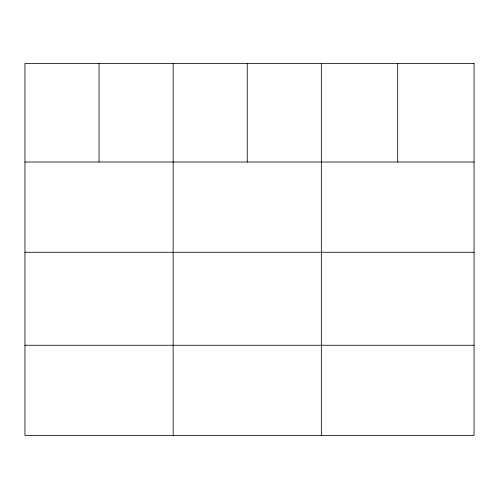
<?xml version="1.0" encoding="UTF-8"?>
<svg xmlns="http://www.w3.org/2000/svg" width="499" height="499" viewBox="0 0 499 499"><rect width="100%" height="100%" fill="white"/><g stroke="black" fill="none" stroke-linecap="round" stroke-linejoin="round"><path stroke-width="0.75" d="M24.95 162.025L474.05 162.025M24.95 252.276L474.05 252.276M24.95 345.252L474.05 345.252M397.703 63.498L397.703 162.025M321.356 63.498L321.356 435.502M247.255 63.498L247.255 162.025M173.153 63.498L173.153 435.502M99.052 63.498L99.052 162.025M474.05 63.498L24.95 63.498L24.95 435.502L474.05 435.502L474.05 63.498"/></g></svg>
